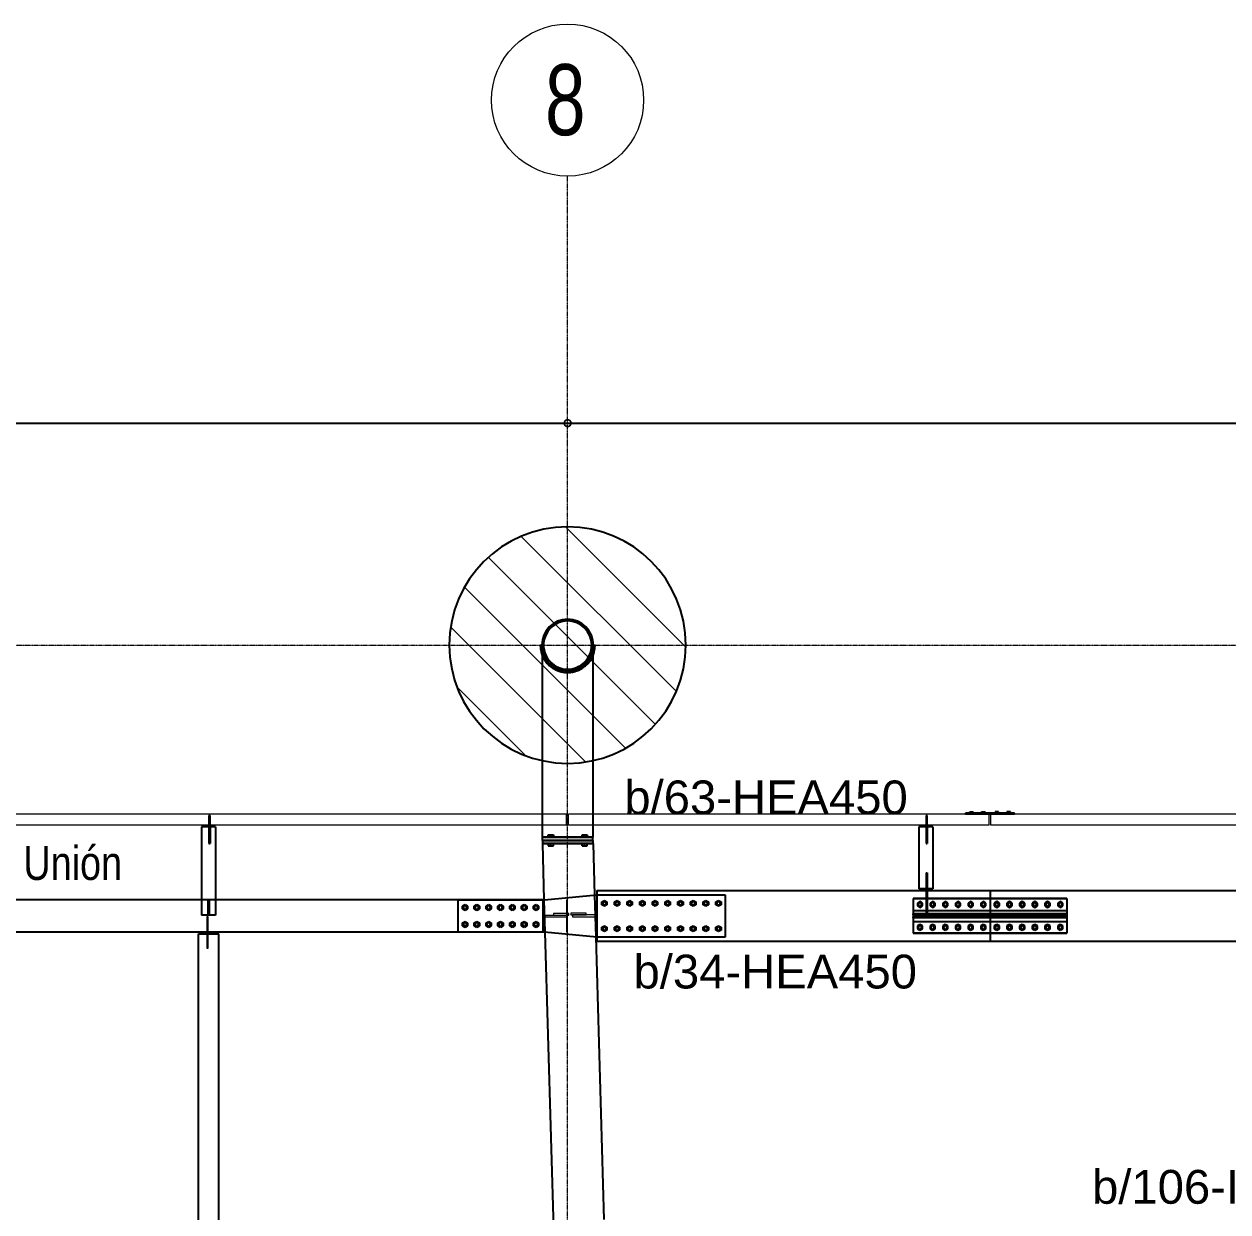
# Model space of a CAD drawing. Header units: millimetres. Extents: x -158 to 97215, y -53820 to 8373.
# Drawn here: x 21517 to 28641, y -28559 to -21530 of the extents above; entities that cross this region are included whole.
import ezdxf
from ezdxf.enums import TextEntityAlignment as Align

# ---------------------------------------------------------------- set-up
doc = ezdxf.new("R2010")
doc.units = ezdxf.units.MM
doc.header["$LTSCALE"] = 0.8
doc.linetypes.add('DXK_LINE_DOT2', pattern=[3.9198, 1.9599, -1.9599])
doc.linetypes.add('Grid Line', pattern=[3.33375, 1.905, -0.47625, 0.47625, -0.47625])
for name, color, linetype, lineweight in [('0-1', 7, 'Continuous', 5), ('E_COLUMNAS', 1, 'Continuous', 18), ('E_COLUMNAS-1', 1, 'Continuous', 25), ('E_EJES', 8, 'Continuous', 9), ('E_EJES-1', 8, 'Grid Line', 9), ('E_TEXTO', 3, 'Continuous', 9), ('P-PLATINA', 6, 'Continuous', 15)]:
    doc.layers.add(name, color=color, linetype=linetype, lineweight=lineweight)
doc.layers.add('COTAS', color=8, linetype='Continuous')
doc.layers.add('VIGAS', color=8, linetype='Continuous')
doc.styles.add('CNI_COTAS', font='romans.shx', dxfattribs={"width": 0.8})
doc.styles.add('CX', font='ARIALUNI.ttf', dxfattribs={"width": 0.8, "height": 300})
doc.styles.add('Swis721 LtCn BT', font='swisscl.ttf', dxfattribs={"height": 0.42})
doc.styles.add('VERDANA', font='arial.ttf')
doc.dimstyles.new('1.5', dxfattribs={"dimscale": 0, "dimtxt": 30, "dimasz": 80, "dimexe": 4, "dimexo": 4, "dimgap": 15, "dimtad": 1, "dimdec": 0, "dimzin": 4, "dimdsep": 46, "dimtxsty": 'CNI_COTAS', "dimblk": 'DOTSMALL', "dimcen": 0, "dimclrd": 256, "dimclrt": 3, "dimadec": 0, "dimazin": 0, "dimtfac": 1, "dimtdec": 0, "dimtmove": 2, "dimatfit": 0, "dimldrblk": 'DOTSMALL', "dimfxl": 0.05, "dimtolj": 1, "dimtzin": 0, "dimarcsym": 0})

# ---------------------------------------------------------------- blocks, each defined once
blk = doc.blocks.new('Grid - CNI_NOMBRE EJES-372759-_6_00m_N_E_-NIVEL-2 DOC')
at = {"layer": 'E_EJES'}
blk.add_circle((0, 0), 0.003, dxfattribs=at)
blk = doc.blocks.new('_DotSmall')
at = {"color": 0, "linetype": 'ByBlock', "const_width": 0.5}
blk.add_lwpolyline([(-0.0625, 0, 1), (0.0625, 0, 1)], format="xyb", close=True, dxfattribs=at)
blk = doc.blocks.new('*D167')
at = {"layer": 'COTAS', "color": 0, "lineweight": -2, "transparency": 16777216}
blk.add_line((16233.3, -23804.8), (16233.3, -23895.4), dxfattribs=at)
at = {"layer": 'COTAS', "lineweight": -2, "transparency": 16777216}
blk.add_line((16233.3, -23891.4), (24733.3, -23891.4), dxfattribs=at)
at = {"layer": 'Defpoints', "color": 0, "transparency": 16777216}
for p in [(16233.3, -23800.8), (24733.3, -23891.4), (24733.3, -23891.4)]:
    blk.add_point(p, dxfattribs=at)
at = {"layer": 'COTAS', "lineweight": -2, "transparency": 16777216, "xscale": 80, "yscale": 80, "zscale": 80, "rotation": 180}
blk.add_blockref('_DotSmall', (16233.3, -23891.4), dxfattribs=at)
at = {"layer": 'COTAS', "lineweight": -2, "transparency": 16777216, "xscale": 80, "yscale": 80, "zscale": 80}
blk.add_blockref('_DotSmall', (24733.3, -23891.4), dxfattribs=at)
at = {"layer": 'COTAS', "color": 3, "transparency": 16777216, "insert": (20483.3, -23861.4), "char_height": 30, "attachment_point": 5, "style": 'CNI_COTAS'}
blk.add_mtext('\\A1;8500', dxfattribs=at)
blk = doc.blocks.new('*D173')
at = {"layer": 'COTAS', "color": 0, "lineweight": -2, "transparency": 16777216}
blk.add_line((33233.3, -23798.8), (33233.3, -23895.4), dxfattribs=at)
at = {"layer": 'COTAS', "lineweight": -2, "transparency": 16777216}
blk.add_line((24733.3, -23891.4), (33233.3, -23891.4), dxfattribs=at)
at = {"layer": 'Defpoints', "color": 0, "transparency": 16777216}
for p in [(33233.3, -23794.8), (24733.3, -23891.4), (33233.3, -23891.4)]:
    blk.add_point(p, dxfattribs=at)
at = {"layer": 'COTAS', "lineweight": -2, "transparency": 16777216, "xscale": 80, "yscale": 80, "zscale": 80, "rotation": 180}
blk.add_blockref('_DotSmall', (24733.3, -23891.4), dxfattribs=at)
at = {"layer": 'COTAS', "lineweight": -2, "transparency": 16777216, "xscale": 80, "yscale": 80, "zscale": 80}
blk.add_blockref('_DotSmall', (33233.3, -23891.4), dxfattribs=at)
at = {"layer": 'COTAS', "color": 3, "transparency": 16777216, "insert": (28983.3, -23861.4), "char_height": 30, "attachment_point": 5, "style": 'CNI_COTAS'}
blk.add_mtext('\\A1;8500', dxfattribs=at)

msp = doc.modelspace()

# ---------------------------------------------------------------- hatches: boundary and pattern name
at = {"layer": 'E_COLUMNAS'}
h = msp.add_hatch(dxfattribs=at)
h.set_pattern_fill('FP_1', color=256, scale=1000, style=0, pattern_type=2)
h.set_pattern_definition([(135, (90395.35, -191367.15), (-159.09903, -159.09903), [])])
h.paths.add_polyline_path([(24733.3, -25904.7), (24824.6, -25898.7), (24914.4, -25880.9), (25001.1, -25851.5), (25083.3, -25811), (25159.4, -25760.1), (25228.2, -25699.7), (25288.6, -25630.9), (25339.5, -25554.7), (25380, -25472.6), (25409.4, -25385.9), (25427.3, -25296.1), (25433.3, -25204.7), (25427.3, -25113.4), (25409.4, -25023.6), (25380, -24936.9), (25339.5, -24854.7), (25288.6, -24778.6), (25228.2, -24709.8), (25159.4, -24649.4), (25083.3, -24598.5), (25001.1, -24558), (24914.4, -24528.6), (24824.6, -24510.7), (24733.3, -24504.7), (24641.9, -24510.7), (24552.1, -24528.6), (24465.4, -24558), (24383.3, -24598.5), (24307.1, -24649.4), (24238.3, -24709.8), (24177.9, -24778.6), (24127, -24854.7), (24086.5, -24936.9), (24057.1, -25023.6), (24039.2, -25113.4), (24033.3, -25204.7), (24039.2, -25296.1), (24057.1, -25385.9), (24086.5, -25472.6), (24127, -25554.7), (24177.9, -25630.9), (24238.3, -25699.7), (24307.1, -25760.1), (24383.3, -25811), (24465.4, -25851.5), (24552.1, -25880.9), (24641.9, -25898.7)])

# ---------------------------------------------------------------- linework, layer by layer
at = {"color": 2, "linetype": 'Continuous'}
for points in [[(24882.8, -25175, 1), (24583.7, -25234.5, 1)], [(24873, -25232.5, 1), (24593.5, -25176.9, 1)]]:
    msp.add_lwpolyline(points, format="xyb", close=True, dxfattribs=at)
at = {"color": 1, "linetype": 'Continuous'}
for centre, radius, start, end in [((24126.2, -26757.9), 11.5, 18, 198), ((24126.2, -26757.9), 11.5, 198, 18), ((24126.2, -26757.9), 10, 90, 270), ((24126.2, -26757.9), 10, 270, 90), ((24196.2, -26757.9), 11.5, 18, 198), ((24196.2, -26757.9), 11.5, 198, 18), ((24196.2, -26757.9), 10, 90, 270), ((24196.2, -26757.9), 10, 270, 90), ((24266.2, -26757.9), 11.5, 18, 198), ((24266.2, -26757.9), 11.5, 198, 18), ((24266.2, -26757.9), 10, 90, 270), ((24266.2, -26757.9), 10, 270, 90), ((24336.2, -26757.9), 11.5, 18, 198), ((24336.2, -26757.9), 11.5, 198, 18), ((24336.2, -26757.9), 10, 90, 270), ((24336.2, -26757.9), 10, 270, 90), ((24406.2, -26757.9), 11.5, 18, 198), ((24406.2, -26757.9), 11.5, 198, 18), ((24406.2, -26757.9), 10, 90, 270), ((24406.2, -26757.9), 10, 270, 90), ((24476.2, -26757.9), 11.5, 18, 198), ((24476.2, -26757.9), 11.5, 198, 18), ((24476.2, -26757.9), 10, 90, 270), ((24476.2, -26757.9), 10, 270, 90), ((24546.2, -26757.9), 11.5, 18, 198), ((24546.2, -26757.9), 11.5, 198, 18), ((24546.2, -26757.9), 10, 90, 270), ((24546.2, -26757.9), 10, 270, 90), ((24951.1, -26732.9), 11.5, 18, 198), ((24951.1, -26732.9), 11.5, 198, 18), ((24951.1, -26732.9), 10, 90, 270), ((24951.1, -26732.9), 10, 270, 90), ((25026.1, -26732.9), 11.5, 18, 198), ((25026.1, -26732.9), 11.5, 198, 18), ((25026.1, -26732.9), 10, 90, 270), ((25026.1, -26732.9), 10, 270, 90), ((25101.1, -26732.9), 11.5, 18, 198), ((25101.1, -26732.9), 11.5, 198, 18), ((25101.1, -26732.9), 10, 90, 270), ((25101.1, -26732.9), 10, 270, 90), ((25176.1, -26732.9), 11.5, 18, 198), ((25176.1, -26732.9), 11.5, 198, 18), ((25176.1, -26732.9), 10, 90, 270), ((25176.1, -26732.9), 10, 270, 90), ((25251.1, -26732.9), 11.5, 18, 198), ((25251.1, -26732.9), 11.5, 198, 18), ((25251.1, -26732.9), 10, 90, 270), ((25251.1, -26732.9), 10, 270, 90), ((25326.1, -26732.9), 11.5, 18, 198), ((25326.1, -26732.9), 11.5, 198, 18), ((25326.1, -26732.9), 10, 90, 270), ((25326.1, -26732.9), 10, 270, 90), ((25401.1, -26732.9), 11.5, 18, 198), ((25401.1, -26732.9), 11.5, 198, 18), ((25401.1, -26732.9), 10, 90, 270), ((25401.1, -26732.9), 10, 270, 90), ((25476.1, -26732.9), 11.5, 18, 198), ((25476.1, -26732.9), 11.5, 198, 18), ((25476.1, -26732.9), 10, 90, 270), ((25476.1, -26732.9), 10, 270, 90), ((25551.1, -26732.9), 11.5, 18, 198), ((25551.1, -26732.9), 11.5, 198, 18), ((25551.1, -26732.9), 10, 90, 270), ((25551.1, -26732.9), 10, 270, 90), ((25626.1, -26732.9), 11.5, 18, 198), ((25626.1, -26732.9), 11.5, 198, 18), ((25626.1, -26732.9), 10, 90, 270), ((25626.1, -26732.9), 10, 270, 90), ((26818.3, -26740.1), 11, 0, 180), ((26818.3, -26740.1), 11, 180, 0), ((26818.3, -26740.1), 10, 120, 300), ((26818.3, -26740.1), 10, 300, 120), ((26893.3, -26740.1), 11, 0, 180), ((26893.3, -26740.1), 11, 180, 0), ((26893.3, -26740.1), 10, 120, 300), ((26893.3, -26740.1), 10, 300, 120), ((26968.3, -26740.1), 11, 0, 180), ((26968.3, -26740.1), 11, 180, 0), ((26968.3, -26740.1), 10, 120, 300), ((26968.3, -26740.1), 10, 300, 120), ((27043.3, -26740.1), 11, 0, 180), ((27043.3, -26740.1), 11, 180, 0), ((27043.3, -26740.1), 10, 120, 300), ((27043.3, -26740.1), 10, 300, 120), ((27118.3, -26740.1), 11, 0, 180), ((27118.3, -26740.1), 11, 180, 0), ((27118.3, -26740.1), 10, 120, 300), ((27118.3, -26740.1), 10, 300, 120), ((27193.3, -26740.1), 11, 0, 180), ((27193.3, -26740.1), 11, 180, 0), ((27193.3, -26740.1), 10, 120, 300), ((27193.3, -26740.1), 10, 300, 120), ((27273.3, -26740.1), 11, 0, 180), ((27273.3, -26740.1), 11, 180, 0), ((27273.3, -26740.1), 10, 120, 300), ((27273.3, -26740.1), 10, 300, 120), ((27348.3, -26740.1), 11, 0, 180), ((27348.3, -26740.1), 11, 180, 0), ((27348.3, -26740.1), 10, 120, 300), ((27348.3, -26740.1), 10, 300, 120), ((27423.3, -26740.1), 11, 0, 180), ((27423.3, -26740.1), 11, 180, 0), ((27423.3, -26740.1), 10, 120, 300), ((27423.3, -26740.1), 10, 300, 120), ((27498.3, -26740.1), 11, 0, 180), ((27498.3, -26740.1), 11, 180, 0), ((27498.3, -26740.1), 10, 120, 300), ((27498.3, -26740.1), 10, 300, 120), ((27573.3, -26740.1), 11, 0, 180), ((27573.3, -26740.1), 11, 180, 0), ((27573.3, -26740.1), 10, 120, 300), ((27573.3, -26740.1), 10, 300, 120), ((27648.3, -26740.1), 11, 0, 180), ((27648.3, -26740.1), 11, 180, 0), ((27648.3, -26740.1), 10, 120, 300), ((27648.3, -26740.1), 10, 300, 120), ((24126.2, -26857.9), 11.5, 18, 198), ((24126.2, -26857.9), 11.5, 198, 18), ((24126.2, -26857.9), 10, 90, 270), ((24126.2, -26857.9), 10, 270, 90), ((24196.2, -26857.9), 11.5, 18, 198), ((24196.2, -26857.9), 11.5, 198, 18), ((24196.2, -26857.9), 10, 90, 270), ((24196.2, -26857.9), 10, 270, 90), ((24266.2, -26857.9), 11.5, 18, 198), ((24266.2, -26857.9), 11.5, 198, 18), ((24266.2, -26857.9), 10, 90, 270), ((24266.2, -26857.9), 10, 270, 90), ((24336.2, -26857.9), 11.5, 18, 198), ((24336.2, -26857.9), 11.5, 198, 18), ((24336.2, -26857.9), 10, 90, 270), ((24336.2, -26857.9), 10, 270, 90), ((24406.2, -26857.9), 11.5, 18, 198), ((24406.2, -26857.9), 11.5, 198, 18), ((24406.2, -26857.9), 10, 90, 270), ((24406.2, -26857.9), 10, 270, 90), ((24476.2, -26857.9), 11.5, 18, 198), ((24476.2, -26857.9), 11.5, 198, 18), ((24476.2, -26857.9), 10, 90, 270), ((24476.2, -26857.9), 10, 270, 90), ((24546.2, -26857.9), 11.5, 18, 198), ((24546.2, -26857.9), 11.5, 198, 18), ((24546.2, -26857.9), 10, 90, 270), ((24546.2, -26857.9), 10, 270, 90), ((24951.1, -26882.9), 11.5, 18, 198), ((24951.1, -26882.9), 11.5, 198, 18), ((24951.1, -26882.9), 10, 90, 270), ((24951.1, -26882.9), 10, 270, 90), ((25026.1, -26882.9), 11.5, 18, 198), ((25026.1, -26882.9), 11.5, 198, 18), ((25026.1, -26882.9), 10, 90, 270), ((25026.1, -26882.9), 10, 270, 90), ((25101.1, -26882.9), 11.5, 18, 198), ((25101.1, -26882.9), 11.5, 198, 18), ((25101.1, -26882.9), 10, 90, 270), ((25101.1, -26882.9), 10, 270, 90), ((25176.1, -26882.9), 11.5, 18, 198), ((25176.1, -26882.9), 11.5, 198, 18), ((25176.1, -26882.9), 10, 90, 270), ((25176.1, -26882.9), 10, 270, 90), ((25251.1, -26882.9), 11.5, 18, 198), ((25251.1, -26882.9), 11.5, 198, 18), ((25251.1, -26882.9), 10, 90, 270), ((25251.1, -26882.9), 10, 270, 90), ((25326.1, -26882.9), 11.5, 18, 198), ((25326.1, -26882.9), 11.5, 198, 18), ((25326.1, -26882.9), 10, 90, 270), ((25326.1, -26882.9), 10, 270, 90), ((25401.1, -26882.9), 11.5, 18, 198), ((25401.1, -26882.9), 11.5, 198, 18), ((25401.1, -26882.9), 10, 90, 270), ((25401.1, -26882.9), 10, 270, 90), ((25476.1, -26882.9), 11.5, 18, 198), ((25476.1, -26882.9), 11.5, 198, 18), ((25476.1, -26882.9), 10, 90, 270), ((25476.1, -26882.9), 10, 270, 90), ((25551.1, -26882.9), 11.5, 18, 198), ((25551.1, -26882.9), 11.5, 198, 18), ((25551.1, -26882.9), 10, 90, 270), ((25551.1, -26882.9), 10, 270, 90), ((25626.1, -26882.9), 11.5, 18, 198), ((25626.1, -26882.9), 11.5, 198, 18), ((25626.1, -26882.9), 10, 90, 270), ((25626.1, -26882.9), 10, 270, 90), ((26818.3, -26875.6), 11, 0, 180), ((26818.3, -26875.6), 11, 180, 0), ((26818.3, -26875.6), 10, 120, 300), ((26818.3, -26875.6), 10, 300, 120), ((26893.3, -26875.6), 11, 0, 180), ((26893.3, -26875.6), 11, 180, 0), ((26893.3, -26875.6), 10, 120, 300), ((26893.3, -26875.6), 10, 300, 120), ((26968.3, -26875.6), 11, 0, 180), ((26968.3, -26875.6), 11, 180, 0), ((26968.3, -26875.6), 10, 120, 300), ((26968.3, -26875.6), 10, 300, 120), ((27043.3, -26875.6), 11, 0, 180), ((27043.3, -26875.6), 11, 180, 0), ((27043.3, -26875.6), 10, 120, 300), ((27043.3, -26875.6), 10, 300, 120), ((27118.3, -26875.6), 11, 0, 180), ((27118.3, -26875.6), 11, 180, 0), ((27118.3, -26875.6), 10, 120, 300), ((27118.3, -26875.6), 10, 300, 120), ((27193.3, -26875.6), 11, 0, 180), ((27193.3, -26875.6), 11, 180, 0), ((27193.3, -26875.6), 10, 120, 300), ((27193.3, -26875.6), 10, 300, 120), ((27273.3, -26875.6), 11, 0, 180), ((27273.3, -26875.6), 11, 180, 0), ((27273.3, -26875.6), 10, 120, 300), ((27273.3, -26875.6), 10, 300, 120), ((27348.3, -26875.6), 11, 0, 180), ((27348.3, -26875.6), 11, 180, 0), ((27348.3, -26875.6), 10, 120, 300), ((27348.3, -26875.6), 10, 300, 120), ((27423.3, -26875.6), 11, 0, 180), ((27423.3, -26875.6), 11, 180, 0), ((27423.3, -26875.6), 10, 120, 300), ((27423.3, -26875.6), 10, 300, 120), ((27498.3, -26875.6), 11, 0, 180), ((27498.3, -26875.6), 11, 180, 0), ((27498.3, -26875.6), 10, 120, 300), ((27498.3, -26875.6), 10, 300, 120), ((27573.3, -26875.6), 11, 0, 180), ((27573.3, -26875.6), 11, 180, 0), ((27573.3, -26875.6), 10, 120, 300), ((27573.3, -26875.6), 10, 300, 120), ((27648.3, -26875.6), 11, 0, 180), ((27648.3, -26875.6), 11, 180, 0), ((27648.3, -26875.6), 10, 120, 300), ((27648.3, -26875.6), 10, 300, 120)]:
    msp.add_arc(centre, radius, start, end, dxfattribs=at)
at = {"layer": '0-1', "color": 8}
for p, q in [((24583.3, -26206.2), (20629.8, -26206.2)), ((24727.5, -26206.2), (24583.3, -26206.2)), ((24727.5, -26271.2), (24727.5, -26206.2)), ((24883.3, -26206.2), (24739, -26206.2)), ((24739, -26271.2), (24739, -26206.2)), ((27228.3, -26206.2), (24883.3, -26206.2)), ((27228.3, -26271.2), (27228.3, -26206.2)), ((39228.3, -26206.2), (27238.3, -26206.2)), ((27238.3, -26271.2), (27238.3, -26206.2)), ((24583.3, -26271.2), (20629.8, -26271.2)), ((24727.5, -26271.2), (24583.3, -26271.2)), ((24883.3, -26271.2), (24739, -26271.2)), ((27228.3, -26271.2), (24883.3, -26271.2)), ((39228.3, -26271.2), (27238.3, -26271.2))]:
    msp.add_line(p, q, dxfattribs=at)
at = {"layer": 'E_COLUMNAS-1'}
for start, end in [(0, 180), (180, 0)]:
    msp.add_arc((24733.3, -25204.7), 700, start, end, dxfattribs=at)
at = {"layer": 'E_EJES-1'}
for p, q in [((24733.3, -52920), (24733.3, -22429.9)), ((2836.9, -25204.7), (96315.4, -25204.7))]:
    msp.add_line(p, q, dxfattribs=at)
at = {"layer": 'P-PLATINA'}
for p, q in [((22599.2, -26832.6), (22605.2, -26832.6)), ((24586.2, -26803.2), (24730.2, -26803.2)), ((24586.2, -26812.6), (24730.2, -26812.6))]:
    msp.add_line(p, q, dxfattribs=at)
for points in [[(22605.2, -26912.9), (22605.2, -26902.9), (22605.2, -26812.6), (22599.2, -26812.6), (22599.2, -26902.9), (22599.2, -26912.9), (22599.2, -26997.9), (22605.2, -26997.9)], [(24650.5, -26803.2), (24740.1, -26803.2), (24740.1, -26793.2), (24650.5, -26793.2)], [(24842.1, -26792.1), (24751.9, -26792.1), (24751.9, -26802.1), (24842.1, -26802.1)]]:
    msp.add_lwpolyline(points, close=True, dxfattribs=at)
msp.add_lwpolyline([(24906.1, -26802.1), (24762.1, -26802.1), (24762.1, -26813.6), (24906.1, -26813.6)], dxfattribs=at)
at = {"layer": 'VIGAS'}
for p, q in [((24583.3, -25266.9), (24583.3, -25888.2)), ((24883.4, -25266.9), (24883.3, -26341.4)), ((24583.3, -25888.2), (24583.3, -26341.4)), ((22617, -26213.7), (22611, -26213.7)), ((22611, -26213.7), (22611, -26271.2)), ((22617, -26271.2), (22617, -26213.7)), ((26861.8, -26213.7), (26855.8, -26213.7)), ((26855.8, -26213.7), (26855.8, -26271.2)), ((26861.8, -26271.2), (26861.8, -26213.7)), ((27378.3, -26200.2), (27088.3, -26200.2)), ((27088.3, -26206.2), (27088.3, -26200.2)), ((27228.3, -26206.2), (27088.3, -26206.2)), ((27112.9, -26200.2), (27112.9, -26192.2)), ((27112.9, -26192.2), (27133.6, -26192.2)), ((27118.1, -26200.2), (27118.1, -26192.2)), ((27128.5, -26200.2), (27128.5, -26192.2)), ((27133.6, -26200.2), (27133.6, -26192.2)), ((27182.9, -26200.2), (27182.9, -26192.2)), ((27182.9, -26192.2), (27203.6, -26192.2)), ((27188.1, -26200.2), (27188.1, -26192.2)), ((27198.5, -26200.2), (27198.5, -26192.2)), ((27203.6, -26200.2), (27203.6, -26192.2)), ((27238.3, -26206.2), (27228.3, -26206.2)), ((27378.3, -26206.2), (27238.3, -26206.2)), ((27283.6, -26192.2), (27262.9, -26192.2)), ((27262.9, -26192.2), (27262.9, -26200.2)), ((27268.1, -26200.2), (27268.1, -26192.2)), ((27278.5, -26200.2), (27278.5, -26192.2)), ((27283.6, -26200.2), (27283.6, -26192.2)), ((27353.6, -26192.2), (27332.9, -26192.2)), ((27332.9, -26192.2), (27332.9, -26200.2)), ((27338.1, -26200.2), (27338.1, -26192.2)), ((27348.5, -26200.2), (27348.5, -26192.2)), ((27353.6, -26200.2), (27353.6, -26192.2)), ((27378.3, -26206.2), (27378.3, -26200.2)), ((22649.5, -26281.2), (22567.5, -26281.2)), ((22567.5, -26281.2), (22567.5, -26712.9)), ((22611, -26223.7), (22617, -26223.7)), ((22611, -26271.2), (22611, -26281.2)), ((22611, -26271.2), (22617, -26271.2)), ((22611, -26281.2), (22611, -26378.7)), ((22611, -26283.7), (22617, -26283.7)), ((22617, -26271.2), (22617, -26281.2)), ((22617, -26281.2), (22617, -26378.7)), ((22649.5, -26281.2), (22649.5, -26712.9)), ((26894.3, -26281.2), (26812.3, -26281.2)), ((26812.3, -26281.2), (26812.3, -26647.9)), ((26855.8, -26223.7), (26861.8, -26223.7)), ((26855.8, -26271.2), (26855.8, -26281.2)), ((26855.8, -26271.2), (26861.8, -26271.2)), ((26855.8, -26281.2), (26855.8, -26378.7)), ((26855.8, -26283.7), (26861.8, -26283.7)), ((26861.8, -26271.2), (26861.8, -26281.2)), ((26861.8, -26281.2), (26861.8, -26378.7)), ((26894.3, -26281.2), (26894.3, -26647.9)), ((24583.3, -26341.4), (24583.3, -26341.4)), ((24583.3, -26341.4), (24883.3, -26341.4)), ((24883.3, -26341.4), (24583.3, -26341.4)), ((24583.3, -26341.4), (24583.3, -26360.4)), ((24618.9, -26341.4), (24618.9, -26328.2)), ((24618.9, -26328.2), (24648.9, -26328.2)), ((24633.9, -26341.4), (24633.9, -26328.2)), ((24648.9, -26328.2), (24648.9, -26341.4)), ((24818.9, -26341.4), (24818.9, -26328.2)), ((24818.9, -26328.2), (24848.9, -26328.2)), ((24833.9, -26341.4), (24833.9, -26328.2)), ((24848.9, -26328.2), (24848.9, -26341.4)), ((24883.3, -26360.4), (24883.3, -26341.4)), ((22611, -26363.7), (22617, -26363.7)), ((22611, -26378.7), (22617, -26378.7)), ((24583.3, -26360.4), (24883.3, -26360.4)), ((24583.8, -26379.4), (24593.5, -26712.9)), ((24583.8, -26379.4), (24583.9, -26379.4)), ((24883.9, -26360.4), (24583.9, -26360.4)), ((24583.9, -26360.4), (24583.9, -26379.4)), ((24883.9, -26379.4), (24583.9, -26379.4)), ((24583.9, -26379.4), (24883.9, -26379.4)), ((24618.9, -26379.4), (24618.9, -26392.6)), ((24618.9, -26392.6), (24648.9, -26392.6)), ((24633.9, -26392.6), (24633.9, -26379.4)), ((24648.9, -26392.6), (24648.9, -26379.4)), ((24818.9, -26392.6), (24818.9, -26379.4)), ((24818.9, -26392.6), (24848.9, -26392.6)), ((24833.9, -26392.6), (24833.9, -26379.4)), ((24848.9, -26392.6), (24848.9, -26379.4)), ((24883.9, -26379.4), (24883.9, -26360.4)), ((24884, -26379.4), (24883.9, -26379.4)), ((24884, -26379.4), (24892.8, -26684.1)), ((26855.8, -26363.7), (26861.8, -26363.7)), ((26855.8, -26378.7), (26861.8, -26378.7)), ((26855.8, -26552.9), (26855.8, -26647.9)), ((26855.8, -26552.9), (26861.8, -26552.9)), ((26861.8, -26552.9), (26861.8, -26647.9)), ((26855.8, -26637.9), (26861.8, -26637.9)), ((24086.2, -26712.9), (16956.3, -26712.9)), ((22567.5, -26712.9), (22567.5, -26803.2)), ((22605.5, -26803.2), (22605.5, -26713.2)), ((22605.5, -26713.2), (22611.5, -26713.2)), ((22605.5, -26803.2), (22605.5, -26713.2)), ((22605.5, -26713.2), (22611.5, -26713.2)), ((22611.5, -26713.2), (22611.5, -26803.2)), ((22611.5, -26713.2), (22611.5, -26803.2)), ((22649.5, -26712.9), (22649.5, -26803.2)), ((24586.2, -26712.9), (24086.2, -26712.9)), ((24086.2, -26712.9), (24596.1, -26712.9)), ((24086.2, -26902.9), (24086.2, -26712.9)), ((24086.2, -26712.9), (24596.1, -26712.9)), ((24086.2, -26902.9), (24086.2, -26712.9)), ((24586.2, -26712.9), (24586.2, -26902.9)), ((24593.5, -26712.9), (24599, -26903.1)), ((24596.1, -26712.9), (24906.1, -26682.9)), ((24596.1, -26712.9), (24906.1, -26682.9)), ((24730.2, -26902.9), (24730.2, -26712.9)), ((24730.2, -26712.9), (24730.6, -26712.9)), ((24730.6, -26902.9), (24730.6, -26712.9)), ((24892.8, -26684.1), (24900, -26932.3)), ((24906.1, -26657.9), (24906.1, -26682.9)), ((24906.1, -26657.9), (27233.3, -26657.9)), ((24906.1, -26682.9), (24906.1, -26932.9)), ((24906.1, -26682.9), (25666.1, -26682.9)), ((24906.1, -26682.9), (25666.1, -26682.9)), ((25666.1, -26682.9), (25666.1, -26932.9)), ((25666.1, -26682.9), (25666.1, -26932.9)), ((26778.3, -26705.1), (26778.3, -26775.1)), ((26778.3, -26705.1), (27688.3, -26705.1)), ((27688.3, -26705.1), (26778.3, -26705.1)), ((26778.3, -26705.1), (26778.3, -26910.6)), ((26778.3, -26705.1), (26778.3, -26775.1)), ((26778.3, -26705.1), (27688.3, -26705.1)), ((27688.3, -26705.1), (26778.3, -26705.1)), ((26778.3, -26705.1), (26778.3, -26910.6)), ((26894.3, -26647.9), (26812.3, -26647.9)), ((26855.8, -26647.9), (26855.8, -26657.9)), ((26855.8, -26657.9), (26855.8, -26802.1)), ((26855.8, -26657.9), (26861.8, -26657.9)), ((26861.8, -26647.9), (26861.8, -26657.9)), ((26861.8, -26657.9), (26861.8, -26802.1)), ((27233.3, -26657.9), (27233.3, -26705.1)), ((27233.3, -26657.9), (39233.3, -26657.9)), ((27233.3, -26657.9), (27233.3, -26705.1)), ((27233.3, -26705.1), (27233.3, -26910.6)), ((27233.3, -26705.1), (27233.3, -26910.6)), ((27688.3, -26705.1), (27688.3, -26775.1)), ((27688.3, -26705.1), (27688.3, -26910.6)), ((27688.3, -26705.1), (27688.3, -26775.1)), ((27688.3, -26705.1), (27688.3, -26910.6)), ((22605.5, -26783.2), (22611.5, -26783.2)), ((24111.2, -26749.2), (24126.2, -26740.5)), ((24111.2, -26766.5), (24111.2, -26749.2)), ((24126.2, -26775.2), (24111.2, -26766.5)), ((24126.2, -26740.5), (24141.2, -26749.2)), ((24141.2, -26766.5), (24126.2, -26775.2)), ((24141.2, -26749.2), (24141.2, -26766.5)), ((24181.2, -26749.2), (24196.2, -26740.5)), ((24181.2, -26766.5), (24181.2, -26749.2)), ((24196.2, -26775.2), (24181.2, -26766.5)), ((24196.2, -26740.5), (24211.2, -26749.2)), ((24211.2, -26766.5), (24196.2, -26775.2)), ((24211.2, -26749.2), (24211.2, -26766.5)), ((24251.2, -26749.2), (24266.2, -26740.5)), ((24251.2, -26766.5), (24251.2, -26749.2)), ((24266.2, -26775.2), (24251.2, -26766.5)), ((24266.2, -26740.5), (24281.2, -26749.2)), ((24281.2, -26766.5), (24266.2, -26775.2)), ((24281.2, -26749.2), (24281.2, -26766.5)), ((24321.2, -26749.2), (24336.2, -26740.5)), ((24321.2, -26766.5), (24321.2, -26749.2)), ((24336.2, -26775.2), (24321.2, -26766.5)), ((24336.2, -26740.5), (24351.2, -26749.2)), ((24351.2, -26766.5), (24336.2, -26775.2)), ((24351.2, -26749.2), (24351.2, -26766.5)), ((24391.2, -26749.2), (24406.2, -26740.5)), ((24391.2, -26766.5), (24391.2, -26749.2)), ((24406.2, -26775.2), (24391.2, -26766.5)), ((24406.2, -26740.5), (24421.2, -26749.2)), ((24421.2, -26766.5), (24406.2, -26775.2)), ((24421.2, -26749.2), (24421.2, -26766.5)), ((24461.2, -26749.2), (24476.2, -26740.5)), ((24461.2, -26766.5), (24461.2, -26749.2)), ((24476.2, -26775.2), (24461.2, -26766.5)), ((24476.2, -26740.5), (24491.2, -26749.2)), ((24491.2, -26766.5), (24476.2, -26775.2)), ((24491.2, -26749.2), (24491.2, -26766.5)), ((24531.2, -26749.2), (24546.2, -26740.5)), ((24531.2, -26766.5), (24531.2, -26749.2)), ((24546.2, -26775.2), (24531.2, -26766.5)), ((24546.2, -26740.5), (24561.2, -26749.2)), ((24561.2, -26766.5), (24546.2, -26775.2)), ((24561.2, -26749.2), (24561.2, -26766.5)), ((24936.1, -26724.2), (24951.1, -26715.5)), ((24936.1, -26741.5), (24936.1, -26724.2)), ((24951.1, -26750.2), (24936.1, -26741.5)), ((24951.1, -26715.5), (24966.1, -26724.2)), ((24966.1, -26741.5), (24951.1, -26750.2)), ((24966.1, -26724.2), (24966.1, -26741.5)), ((25011.1, -26724.2), (25026.1, -26715.5)), ((25011.1, -26741.5), (25011.1, -26724.2)), ((25026.1, -26750.2), (25011.1, -26741.5)), ((25026.1, -26715.5), (25041.1, -26724.2)), ((25041.1, -26741.5), (25026.1, -26750.2)), ((25041.1, -26724.2), (25041.1, -26741.5)), ((25086.1, -26724.2), (25101.1, -26715.5)), ((25086.1, -26741.5), (25086.1, -26724.2)), ((25101.1, -26750.2), (25086.1, -26741.5)), ((25101.1, -26715.5), (25116.1, -26724.2)), ((25116.1, -26741.5), (25101.1, -26750.2)), ((25116.1, -26724.2), (25116.1, -26741.5)), ((25161.1, -26724.2), (25176.1, -26715.5)), ((25161.1, -26741.5), (25161.1, -26724.2)), ((25176.1, -26750.2), (25161.1, -26741.5)), ((25176.1, -26715.5), (25191.1, -26724.2)), ((25191.1, -26741.5), (25176.1, -26750.2)), ((25191.1, -26724.2), (25191.1, -26741.5)), ((25236.1, -26724.2), (25251.1, -26715.5)), ((25236.1, -26741.5), (25236.1, -26724.2)), ((25251.1, -26750.2), (25236.1, -26741.5)), ((25251.1, -26715.5), (25266.1, -26724.2)), ((25266.1, -26741.5), (25251.1, -26750.2)), ((25266.1, -26724.2), (25266.1, -26741.5)), ((25311.1, -26724.2), (25326.1, -26715.5)), ((25311.1, -26741.5), (25311.1, -26724.2)), ((25326.1, -26750.2), (25311.1, -26741.5)), ((25326.1, -26715.5), (25341.1, -26724.2)), ((25341.1, -26741.5), (25326.1, -26750.2)), ((25341.1, -26724.2), (25341.1, -26741.5)), ((25386.1, -26724.2), (25401.1, -26715.5)), ((25386.1, -26741.5), (25386.1, -26724.2)), ((25401.1, -26750.2), (25386.1, -26741.5)), ((25401.1, -26715.5), (25416.1, -26724.2)), ((25416.1, -26741.5), (25401.1, -26750.2)), ((25416.1, -26724.2), (25416.1, -26741.5)), ((25461.1, -26724.2), (25476.1, -26715.5)), ((25461.1, -26741.5), (25461.1, -26724.2)), ((25476.1, -26750.2), (25461.1, -26741.5)), ((25476.1, -26715.5), (25491.1, -26724.2)), ((25491.1, -26741.5), (25476.1, -26750.2)), ((25491.1, -26724.2), (25491.1, -26741.5)), ((25536.1, -26724.2), (25551.1, -26715.5)), ((25536.1, -26741.5), (25536.1, -26724.2)), ((25551.1, -26750.2), (25536.1, -26741.5)), ((25551.1, -26715.5), (25566.1, -26724.2)), ((25566.1, -26741.5), (25551.1, -26750.2)), ((25566.1, -26724.2), (25566.1, -26741.5)), ((25611.1, -26724.2), (25626.1, -26715.5)), ((25611.1, -26741.5), (25611.1, -26724.2)), ((25626.1, -26750.2), (25611.1, -26741.5)), ((25626.1, -26715.5), (25641.1, -26724.2)), ((25641.1, -26741.5), (25626.1, -26750.2)), ((25641.1, -26724.2), (25641.1, -26741.5)), ((26778.3, -26775.1), (27688.3, -26775.1)), ((26778.3, -26775.1), (27688.3, -26775.1)), ((26818.3, -26722.8), (26803.3, -26731.4)), ((26803.3, -26731.4), (26803.3, -26748.8)), ((26803.3, -26748.8), (26818.3, -26757.4)), ((26833.3, -26731.4), (26818.3, -26722.8)), ((26818.3, -26757.4), (26833.3, -26748.8)), ((26833.3, -26748.8), (26833.3, -26731.4)), ((26855.8, -26777.1), (26861.8, -26777.1)), ((26893.3, -26722.8), (26878.3, -26731.4)), ((26878.3, -26731.4), (26878.3, -26748.8)), ((26878.3, -26748.8), (26893.3, -26757.4)), ((26908.3, -26731.4), (26893.3, -26722.8)), ((26893.3, -26757.4), (26908.3, -26748.8)), ((26908.3, -26748.8), (26908.3, -26731.4)), ((26968.3, -26722.8), (26953.3, -26731.4)), ((26953.3, -26731.4), (26953.3, -26748.8)), ((26953.3, -26748.8), (26968.3, -26757.4)), ((26983.3, -26731.4), (26968.3, -26722.8)), ((26968.3, -26757.4), (26983.3, -26748.8)), ((26983.3, -26748.8), (26983.3, -26731.4)), ((27043.3, -26722.8), (27028.3, -26731.4)), ((27028.3, -26731.4), (27028.3, -26748.8)), ((27028.3, -26748.8), (27043.3, -26757.4)), ((27058.3, -26731.4), (27043.3, -26722.8)), ((27043.3, -26757.4), (27058.3, -26748.8)), ((27058.3, -26748.8), (27058.3, -26731.4)), ((27118.3, -26722.8), (27103.3, -26731.4)), ((27103.3, -26731.4), (27103.3, -26748.8)), ((27103.3, -26748.8), (27118.3, -26757.4)), ((27133.3, -26731.4), (27118.3, -26722.8)), ((27118.3, -26757.4), (27133.3, -26748.8)), ((27133.3, -26748.8), (27133.3, -26731.4)), ((27193.3, -26722.8), (27178.3, -26731.4)), ((27178.3, -26731.4), (27178.3, -26748.8)), ((27178.3, -26748.8), (27193.3, -26757.4)), ((27208.3, -26731.4), (27193.3, -26722.8)), ((27193.3, -26757.4), (27208.3, -26748.8)), ((27208.3, -26748.8), (27208.3, -26731.4)), ((27273.3, -26722.8), (27258.3, -26731.4)), ((27258.3, -26731.4), (27258.3, -26748.8)), ((27258.3, -26748.8), (27273.3, -26757.4)), ((27288.3, -26731.4), (27273.3, -26722.8)), ((27273.3, -26757.4), (27288.3, -26748.8)), ((27288.3, -26748.8), (27288.3, -26731.4)), ((27348.3, -26722.8), (27333.3, -26731.4)), ((27333.3, -26731.4), (27333.3, -26748.8)), ((27333.3, -26748.8), (27348.3, -26757.4)), ((27363.3, -26731.4), (27348.3, -26722.8)), ((27348.3, -26757.4), (27363.3, -26748.8)), ((27363.3, -26748.8), (27363.3, -26731.4)), ((27423.3, -26722.8), (27408.3, -26731.4)), ((27408.3, -26731.4), (27408.3, -26748.8)), ((27408.3, -26748.8), (27423.3, -26757.4)), ((27438.3, -26731.4), (27423.3, -26722.8)), ((27423.3, -26757.4), (27438.3, -26748.8)), ((27438.3, -26748.8), (27438.3, -26731.4)), ((27498.3, -26722.8), (27483.3, -26731.4)), ((27483.3, -26731.4), (27483.3, -26748.8)), ((27483.3, -26748.8), (27498.3, -26757.4)), ((27513.3, -26731.4), (27498.3, -26722.8)), ((27498.3, -26757.4), (27513.3, -26748.8)), ((27513.3, -26748.8), (27513.3, -26731.4)), ((27573.3, -26722.8), (27558.3, -26731.4)), ((27558.3, -26731.4), (27558.3, -26748.8)), ((27558.3, -26748.8), (27573.3, -26757.4)), ((27588.3, -26731.4), (27573.3, -26722.8)), ((27573.3, -26757.4), (27588.3, -26748.8)), ((27588.3, -26748.8), (27588.3, -26731.4)), ((27648.3, -26722.8), (27633.3, -26731.4)), ((27633.3, -26731.4), (27633.3, -26748.8)), ((27633.3, -26748.8), (27648.3, -26757.4)), ((27663.3, -26731.4), (27648.3, -26722.8)), ((27648.3, -26757.4), (27663.3, -26748.8)), ((27663.3, -26748.8), (27663.3, -26731.4)), ((22649.5, -26803.2), (22567.5, -26803.2)), ((22611.5, -26803.2), (22605.5, -26803.2)), ((22611.5, -26803.2), (22605.5, -26803.2)), ((24111.2, -26849.2), (24126.2, -26840.5)), ((24111.2, -26866.5), (24111.2, -26849.2)), ((24126.2, -26840.5), (24141.2, -26849.2)), ((24141.2, -26849.2), (24141.2, -26866.5)), ((24181.2, -26849.2), (24196.2, -26840.5)), ((24181.2, -26866.5), (24181.2, -26849.2)), ((24196.2, -26840.5), (24211.2, -26849.2)), ((24211.2, -26849.2), (24211.2, -26866.5)), ((24251.2, -26849.2), (24266.2, -26840.5)), ((24251.2, -26866.5), (24251.2, -26849.2)), ((24266.2, -26840.5), (24281.2, -26849.2)), ((24281.2, -26849.2), (24281.2, -26866.5)), ((24321.2, -26849.2), (24336.2, -26840.5)), ((24321.2, -26866.5), (24321.2, -26849.2)), ((24336.2, -26840.5), (24351.2, -26849.2)), ((24351.2, -26849.2), (24351.2, -26866.5)), ((24391.2, -26849.2), (24406.2, -26840.5)), ((24391.2, -26866.5), (24391.2, -26849.2)), ((24406.2, -26840.5), (24421.2, -26849.2)), ((24421.2, -26849.2), (24421.2, -26866.5)), ((24461.2, -26849.2), (24476.2, -26840.5)), ((24461.2, -26866.5), (24461.2, -26849.2)), ((24476.2, -26840.5), (24491.2, -26849.2)), ((24491.2, -26849.2), (24491.2, -26866.5)), ((24531.2, -26849.2), (24546.2, -26840.5)), ((24531.2, -26866.5), (24531.2, -26849.2)), ((24546.2, -26840.5), (24561.2, -26849.2)), ((24561.2, -26849.2), (24561.2, -26866.5)), ((27688.3, -26796.1), (26778.3, -26796.1)), ((26778.3, -26802.1), (26778.3, -26796.1)), ((27688.3, -26802.1), (26778.3, -26802.1)), ((27688.3, -26813.6), (26778.3, -26813.6)), ((26778.3, -26819.6), (26778.3, -26813.6)), ((27688.3, -26819.6), (26778.3, -26819.6)), ((26778.3, -26840.6), (26778.3, -26910.6)), ((26778.3, -26840.6), (27688.3, -26840.6)), ((26778.3, -26840.6), (26778.3, -26910.6)), ((26778.3, -26840.6), (27688.3, -26840.6)), ((26855.8, -26802.1), (26861.8, -26802.1)), ((27688.3, -26802.1), (27688.3, -26796.1)), ((27688.3, -26819.6), (27688.3, -26813.6)), ((27688.3, -26840.6), (27688.3, -26910.6)), ((27688.3, -26840.6), (27688.3, -26910.6)), ((24086.2, -26902.9), (16956.3, -26902.9)), ((22548.3, -33214.4), (22548.3, -26912.9)), ((22548.3, -26912.9), (22668.3, -26912.9)), ((22668.3, -33214.4), (22668.3, -26912.9)), ((24586.2, -26902.9), (24086.2, -26902.9)), ((24596.1, -26902.9), (24086.2, -26902.9)), ((24596.1, -26902.9), (24086.2, -26902.9)), ((24126.2, -26875.2), (24111.2, -26866.5)), ((24141.2, -26866.5), (24126.2, -26875.2)), ((24196.2, -26875.2), (24181.2, -26866.5)), ((24211.2, -26866.5), (24196.2, -26875.2)), ((24266.2, -26875.2), (24251.2, -26866.5)), ((24281.2, -26866.5), (24266.2, -26875.2)), ((24336.2, -26875.2), (24321.2, -26866.5)), ((24351.2, -26866.5), (24336.2, -26875.2)), ((24406.2, -26875.2), (24391.2, -26866.5)), ((24421.2, -26866.5), (24406.2, -26875.2)), ((24476.2, -26875.2), (24461.2, -26866.5)), ((24491.2, -26866.5), (24476.2, -26875.2)), ((24546.2, -26875.2), (24531.2, -26866.5)), ((24561.2, -26866.5), (24546.2, -26875.2)), ((24906.1, -26932.9), (24596.1, -26902.9)), ((24906.1, -26932.9), (24596.1, -26902.9)), ((24599, -26903.1), (24771.3, -32850.8)), ((24730.6, -26902.9), (24730.2, -26902.9)), ((24936.1, -26874.2), (24951.1, -26865.5)), ((24936.1, -26891.5), (24936.1, -26874.2)), ((24951.1, -26900.2), (24936.1, -26891.5)), ((24951.1, -26865.5), (24966.1, -26874.2)), ((24966.1, -26891.5), (24951.1, -26900.2)), ((24966.1, -26874.2), (24966.1, -26891.5)), ((25011.1, -26874.2), (25026.1, -26865.5)), ((25011.1, -26891.5), (25011.1, -26874.2)), ((25026.1, -26900.2), (25011.1, -26891.5)), ((25026.1, -26865.5), (25041.1, -26874.2)), ((25041.1, -26891.5), (25026.1, -26900.2)), ((25041.1, -26874.2), (25041.1, -26891.5)), ((25086.1, -26874.2), (25101.1, -26865.5)), ((25086.1, -26891.5), (25086.1, -26874.2)), ((25101.1, -26900.2), (25086.1, -26891.5)), ((25101.1, -26865.5), (25116.1, -26874.2)), ((25116.1, -26891.5), (25101.1, -26900.2)), ((25116.1, -26874.2), (25116.1, -26891.5)), ((25161.1, -26874.2), (25176.1, -26865.5)), ((25161.1, -26891.5), (25161.1, -26874.2)), ((25176.1, -26900.2), (25161.1, -26891.5)), ((25176.1, -26865.5), (25191.1, -26874.2)), ((25191.1, -26891.5), (25176.1, -26900.2)), ((25191.1, -26874.2), (25191.1, -26891.5)), ((25236.1, -26874.2), (25251.1, -26865.5)), ((25236.1, -26891.5), (25236.1, -26874.2)), ((25251.1, -26900.2), (25236.1, -26891.5)), ((25251.1, -26865.5), (25266.1, -26874.2)), ((25266.1, -26891.5), (25251.1, -26900.2)), ((25266.1, -26874.2), (25266.1, -26891.5)), ((25311.1, -26874.2), (25326.1, -26865.5)), ((25311.1, -26891.5), (25311.1, -26874.2)), ((25326.1, -26900.2), (25311.1, -26891.5)), ((25326.1, -26865.5), (25341.1, -26874.2)), ((25341.1, -26891.5), (25326.1, -26900.2)), ((25341.1, -26874.2), (25341.1, -26891.5)), ((25386.1, -26874.2), (25401.1, -26865.5)), ((25386.1, -26891.5), (25386.1, -26874.2)), ((25401.1, -26900.2), (25386.1, -26891.5)), ((25401.1, -26865.5), (25416.1, -26874.2)), ((25416.1, -26891.5), (25401.1, -26900.2)), ((25416.1, -26874.2), (25416.1, -26891.5)), ((25461.1, -26874.2), (25476.1, -26865.5)), ((25461.1, -26891.5), (25461.1, -26874.2)), ((25476.1, -26900.2), (25461.1, -26891.5)), ((25476.1, -26865.5), (25491.1, -26874.2)), ((25491.1, -26891.5), (25476.1, -26900.2)), ((25491.1, -26874.2), (25491.1, -26891.5)), ((25536.1, -26874.2), (25551.1, -26865.5)), ((25536.1, -26891.5), (25536.1, -26874.2)), ((25551.1, -26900.2), (25536.1, -26891.5)), ((25551.1, -26865.5), (25566.1, -26874.2)), ((25566.1, -26891.5), (25551.1, -26900.2)), ((25566.1, -26874.2), (25566.1, -26891.5)), ((25611.1, -26874.2), (25626.1, -26865.5)), ((25611.1, -26891.5), (25611.1, -26874.2)), ((25626.1, -26900.2), (25611.1, -26891.5)), ((25626.1, -26865.5), (25641.1, -26874.2)), ((25641.1, -26891.5), (25626.1, -26900.2)), ((25641.1, -26874.2), (25641.1, -26891.5)), ((27688.3, -26910.6), (26778.3, -26910.6)), ((27688.3, -26910.6), (26778.3, -26910.6)), ((26778.3, -26910.6), (27688.3, -26910.6)), ((26778.3, -26910.6), (27688.3, -26910.6)), ((26818.3, -26858.3), (26803.3, -26866.9)), ((26803.3, -26866.9), (26803.3, -26884.3)), ((26803.3, -26884.3), (26818.3, -26892.9)), ((26833.3, -26866.9), (26818.3, -26858.3)), ((26818.3, -26892.9), (26833.3, -26884.3)), ((26833.3, -26884.3), (26833.3, -26866.9)), ((26893.3, -26858.3), (26878.3, -26866.9)), ((26878.3, -26866.9), (26878.3, -26884.3)), ((26878.3, -26884.3), (26893.3, -26892.9)), ((26908.3, -26866.9), (26893.3, -26858.3)), ((26893.3, -26892.9), (26908.3, -26884.3)), ((26908.3, -26884.3), (26908.3, -26866.9)), ((26968.3, -26858.3), (26953.3, -26866.9)), ((26953.3, -26866.9), (26953.3, -26884.3)), ((26953.3, -26884.3), (26968.3, -26892.9)), ((26983.3, -26866.9), (26968.3, -26858.3)), ((26968.3, -26892.9), (26983.3, -26884.3)), ((26983.3, -26884.3), (26983.3, -26866.9)), ((27043.3, -26858.3), (27028.3, -26866.9)), ((27028.3, -26866.9), (27028.3, -26884.3)), ((27028.3, -26884.3), (27043.3, -26892.9)), ((27058.3, -26866.9), (27043.3, -26858.3)), ((27043.3, -26892.9), (27058.3, -26884.3)), ((27058.3, -26884.3), (27058.3, -26866.9)), ((27118.3, -26858.3), (27103.3, -26866.9)), ((27103.3, -26866.9), (27103.3, -26884.3)), ((27103.3, -26884.3), (27118.3, -26892.9)), ((27133.3, -26866.9), (27118.3, -26858.3)), ((27118.3, -26892.9), (27133.3, -26884.3)), ((27133.3, -26884.3), (27133.3, -26866.9)), ((27193.3, -26858.3), (27178.3, -26866.9)), ((27178.3, -26866.9), (27178.3, -26884.3)), ((27178.3, -26884.3), (27193.3, -26892.9)), ((27208.3, -26866.9), (27193.3, -26858.3)), ((27193.3, -26892.9), (27208.3, -26884.3)), ((27208.3, -26884.3), (27208.3, -26866.9)), ((27233.3, -26910.6), (27233.3, -26957.9)), ((27233.3, -26910.6), (27233.3, -26957.9)), ((27273.3, -26858.3), (27258.3, -26866.9)), ((27258.3, -26866.9), (27258.3, -26884.3)), ((27258.3, -26884.3), (27273.3, -26892.9)), ((27288.3, -26866.9), (27273.3, -26858.3)), ((27273.3, -26892.9), (27288.3, -26884.3)), ((27288.3, -26884.3), (27288.3, -26866.9)), ((27348.3, -26858.3), (27333.3, -26866.9)), ((27333.3, -26866.9), (27333.3, -26884.3)), ((27333.3, -26884.3), (27348.3, -26892.9)), ((27363.3, -26866.9), (27348.3, -26858.3)), ((27348.3, -26892.9), (27363.3, -26884.3)), ((27363.3, -26884.3), (27363.3, -26866.9)), ((27423.3, -26858.3), (27408.3, -26866.9)), ((27408.3, -26866.9), (27408.3, -26884.3)), ((27408.3, -26884.3), (27423.3, -26892.9)), ((27438.3, -26866.9), (27423.3, -26858.3)), ((27423.3, -26892.9), (27438.3, -26884.3)), ((27438.3, -26884.3), (27438.3, -26866.9)), ((27498.3, -26858.3), (27483.3, -26866.9)), ((27483.3, -26866.9), (27483.3, -26884.3)), ((27483.3, -26884.3), (27498.3, -26892.9)), ((27513.3, -26866.9), (27498.3, -26858.3)), ((27498.3, -26892.9), (27513.3, -26884.3)), ((27513.3, -26884.3), (27513.3, -26866.9)), ((27573.3, -26858.3), (27558.3, -26866.9)), ((27558.3, -26866.9), (27558.3, -26884.3)), ((27558.3, -26884.3), (27573.3, -26892.9)), ((27588.3, -26866.9), (27573.3, -26858.3)), ((27573.3, -26892.9), (27588.3, -26884.3)), ((27588.3, -26884.3), (27588.3, -26866.9)), ((27648.3, -26858.3), (27633.3, -26866.9)), ((27633.3, -26866.9), (27633.3, -26884.3)), ((27633.3, -26884.3), (27648.3, -26892.9)), ((27663.3, -26866.9), (27648.3, -26858.3)), ((27648.3, -26892.9), (27663.3, -26884.3)), ((27663.3, -26884.3), (27663.3, -26866.9)), ((24900, -26932.3), (24948.4, -28604.8)), ((24906.1, -26932.9), (24906.1, -26957.9)), ((25666.1, -26932.9), (24906.1, -26932.9)), ((25666.1, -26932.9), (24906.1, -26932.9)), ((24906.1, -26957.9), (27233.3, -26957.9)), ((27233.3, -26957.9), (39233.3, -26957.9))]:
    msp.add_line(p, q, dxfattribs=at)
msp.add_lwpolyline([(24874.2, -25261.5), (24867.8, -25274.9), (24866.8, -25276.8), (24859.4, -25289.6), (24856.6, -25293.7), (24847.6, -25304.7), (24845.5, -25307), (24834.6, -25317.7), (24832.5, -25319.6), (24821.5, -25328.6), (24817.2, -25331.6), (24804.5, -25338.7), (24802.5, -25339.7), (24788.9, -25346.1), (24784.9, -25347.7), (24771.3, -25351.8), (24767.6, -25352.7), (24752.5, -25355.3), (24750.4, -25355.5), (24736.2, -25356.9), (24730.3, -25356.9), (24716.1, -25355.5), (24714, -25355.3), (24698.9, -25352.7), (24695.3, -25351.8), (24681.6, -25347.7), (24677.6, -25346.1), (24664, -25339.7), (24662.1, -25338.7), (24649.4, -25331.6), (24645, -25328.6), (24634, -25319.6), (24631.9, -25317.7), (24621, -25307), (24618.9, -25304.7), (24609.9, -25293.7), (24607.1, -25289.6), (24599.7, -25276.8), (24598.7, -25274.9), (24592.3, -25261.5), (24590.6, -25257.2), (24586.4, -25243.6), (24585.6, -25240.3), (24582.9, -25225.2), (24582.5, -25222.7), (24580.9, -25205.8), (24570.9, -25206.7), (24572.6, -25223.7), (24573, -25227), (24575.8, -25242.1), (24576.9, -25246.5), (24581, -25260.1), (24583.3, -25265.9), (24589.7, -25279.3), (24591.1, -25281.8), (24598.4, -25294.6), (24602.2, -25300), (24611.2, -25311), (24614, -25314.1), (24624.9, -25324.8), (24627.6, -25327.3), (24638.7, -25336.4), (24644.5, -25340.3), (24657.2, -25347.5), (24659.7, -25348.8), (24673.3, -25355.2), (24678.7, -25357.2), (24692.4, -25361.4), (24697.2, -25362.5), (24712.3, -25365.1), (24715.1, -25365.5), (24729.3, -25366.9), (24737.2, -25366.9), (24751.4, -25365.5), (24754.2, -25365.1), (24769.3, -25362.5), (24774.2, -25361.4), (24787.8, -25357.2), (24793.2, -25355.2), (24806.8, -25348.8), (24809.3, -25347.5), (24822, -25340.3), (24827.8, -25336.4), (24838.9, -25327.3), (24841.6, -25324.8), (24852.5, -25314.1), (24855.3, -25311), (24864.3, -25300), (24868.1, -25294.6), (24875.4, -25281.8), (24876.8, -25279.3), (24883.2, -25265.9), (24885.5, -25260.1), (24889.6, -25246.5), (24890.7, -25242.1), (24893.5, -25227), (24893.9, -25223.7), (24895.6, -25206.7), (24885.7, -25205.8), (24884, -25222.7), (24883.6, -25225.2), (24880.9, -25240.3), (24880.1, -25243.6), (24875.9, -25257.2)], close=True, dxfattribs=at)
at = {"layer": 'VIGAS', "linetype": 'DXK_LINE_DOT2'}
msp.add_lwpolyline([(24583.3, -25266.9), (24589, -25277.8), (24598.1, -25295, 0.534511), (24868.4, -25295), (24877.5, -25277.8), (24883.3, -25266.9), (24883.3, -25267.2), (24883.3, -25266.9), (24883.4, -25266.9), (24876.7, -25279.4), (24868.4, -25295)], format="xyb", dxfattribs=at)

# ---------------------------------------------------------------- block references
at = {"layer": 'E_EJES', "xscale": 149999.9999999999, "yscale": 149999.9999999999, "zscale": 149999.9999999999}
msp.add_blockref('Grid - CNI_NOMBRE EJES-372759-_6_00m_N_E_-NIVEL-2 DOC', (24733.3, -21979.9), dxfattribs=at)

# ---------------------------------------------------------------- texts
at = {"layer": 'E_EJES', "insert": (24599.6, -21767.3), "char_height": 420, "width": 312.658, "attachment_point": 1, "style": 'Swis721 LtCn BT'}
msp.add_mtext('8', dxfattribs=at)
at = {"layer": 'E_TEXTO', "style": 'VERDANA'}
for s, p in [('b/63-HEA450', (25907.6, -26206.2)), ('b/34-HEA450', (25962, -27237)), ('b/106-IPE450', (28691, -28510.9))]:
    msp.add_text(s, height=200, dxfattribs=at).set_placement(p, align=Align.CENTER)
at = {"layer": 'E_TEXTO', "color": 4, "style": 'CX', "width": 0.8}
msp.add_text('Unión', height=200, dxfattribs=at).set_placement((21512.6, -26594.7))

# ---------------------------------------------------------------- dimensions: what is measured, and where the dimension line sits
at = {"layer": 'COTAS'}
for base, p1, p2, picture, middle in [((24733.3, -23891.4), (16233.3, -23800.8), (24733.3, -23891.4), '*D167', (20483.3, -23861.4)), ((33233.3, -23891.4), (24733.3, -23891.4), (33233.3, -23794.8), '*D173', (28983.3, -23861.4))]:
    dim = msp.add_linear_dim(base=base, p1=p1, p2=p2, dimstyle='1.5', override={"dimscale": 1}, dxfattribs=at)
    dim.commit()
    dim.dimension.update_dxf_attribs({"geometry": picture, "text_midpoint": middle})

doc.saveas('drawing.dxf')
